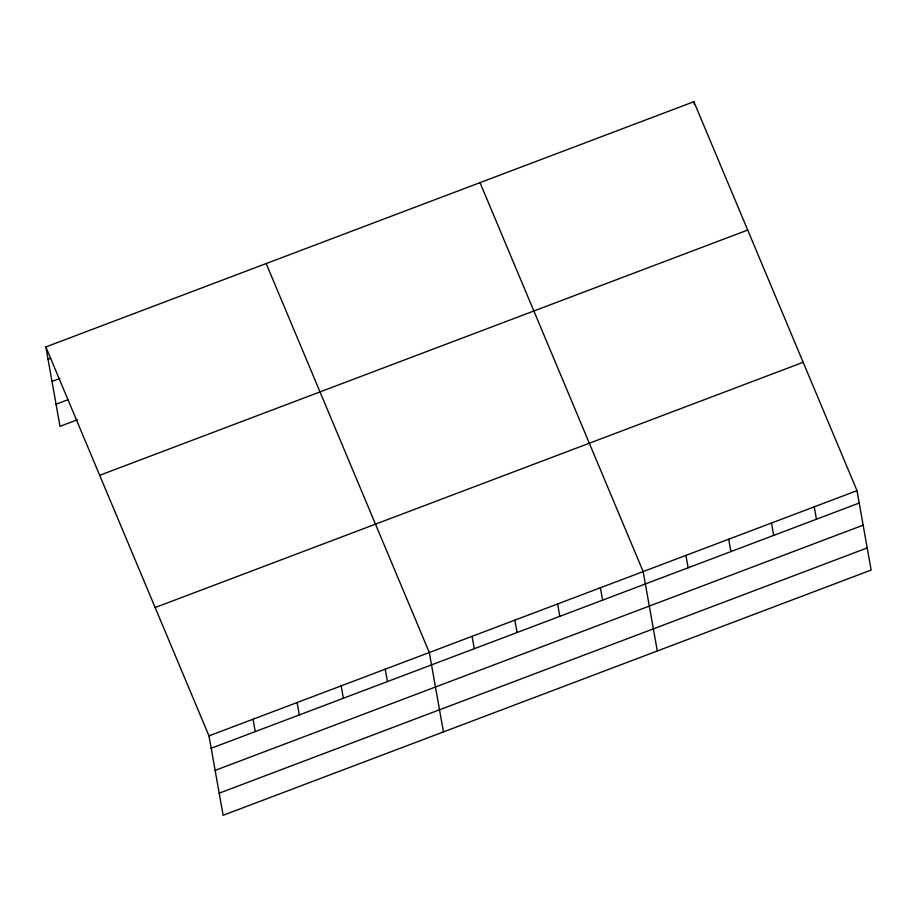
<?xml version="1.0" encoding="UTF-8"?>
<svg xmlns="http://www.w3.org/2000/svg" width="917" height="917" viewBox="0 0 917 917"><rect width="100%" height="100%" fill="white"/><g stroke="black" fill="none" stroke-linecap="round" stroke-linejoin="round"><path stroke-width="1.38" d="M45.85 346.947L693.871 101.707L857.005 490.652L871.15 570.053L223.129 815.293L208.984 735.893L45.85 346.947L59.995 426.348L77.349 419.78M48.051 359.315L50.722 358.306M51.994 381.438L60.006 378.412M56.052 404.225L68.076 399.674M99.689 475.304L747.71 230.052M155.156 607.547L803.166 362.295M208.984 735.893L857.005 490.652M211.197 748.272L859.206 503.032M215.128 770.395L863.149 525.154M219.186 793.182L867.207 547.942M480.027 182.632L643.161 571.589L657.306 650.99M266.182 263.557L429.316 652.514L443.461 731.915M814.239 506.837L816.439 519.217M771.472 523.022L773.673 535.402M693.871 101.707L694.364 104.458M728.694 539.207L730.906 551.587M685.927 555.404L688.128 567.772M600.394 587.774L602.595 600.142M557.616 603.959L559.828 616.339M514.85 620.144L517.062 632.524M472.083 636.329L474.284 648.709M385.243 669.192L387.455 681.572M341.181 685.87L343.382 698.25M297.119 702.548L299.32 714.916M253.046 719.226L255.258 731.594"/></g></svg>
